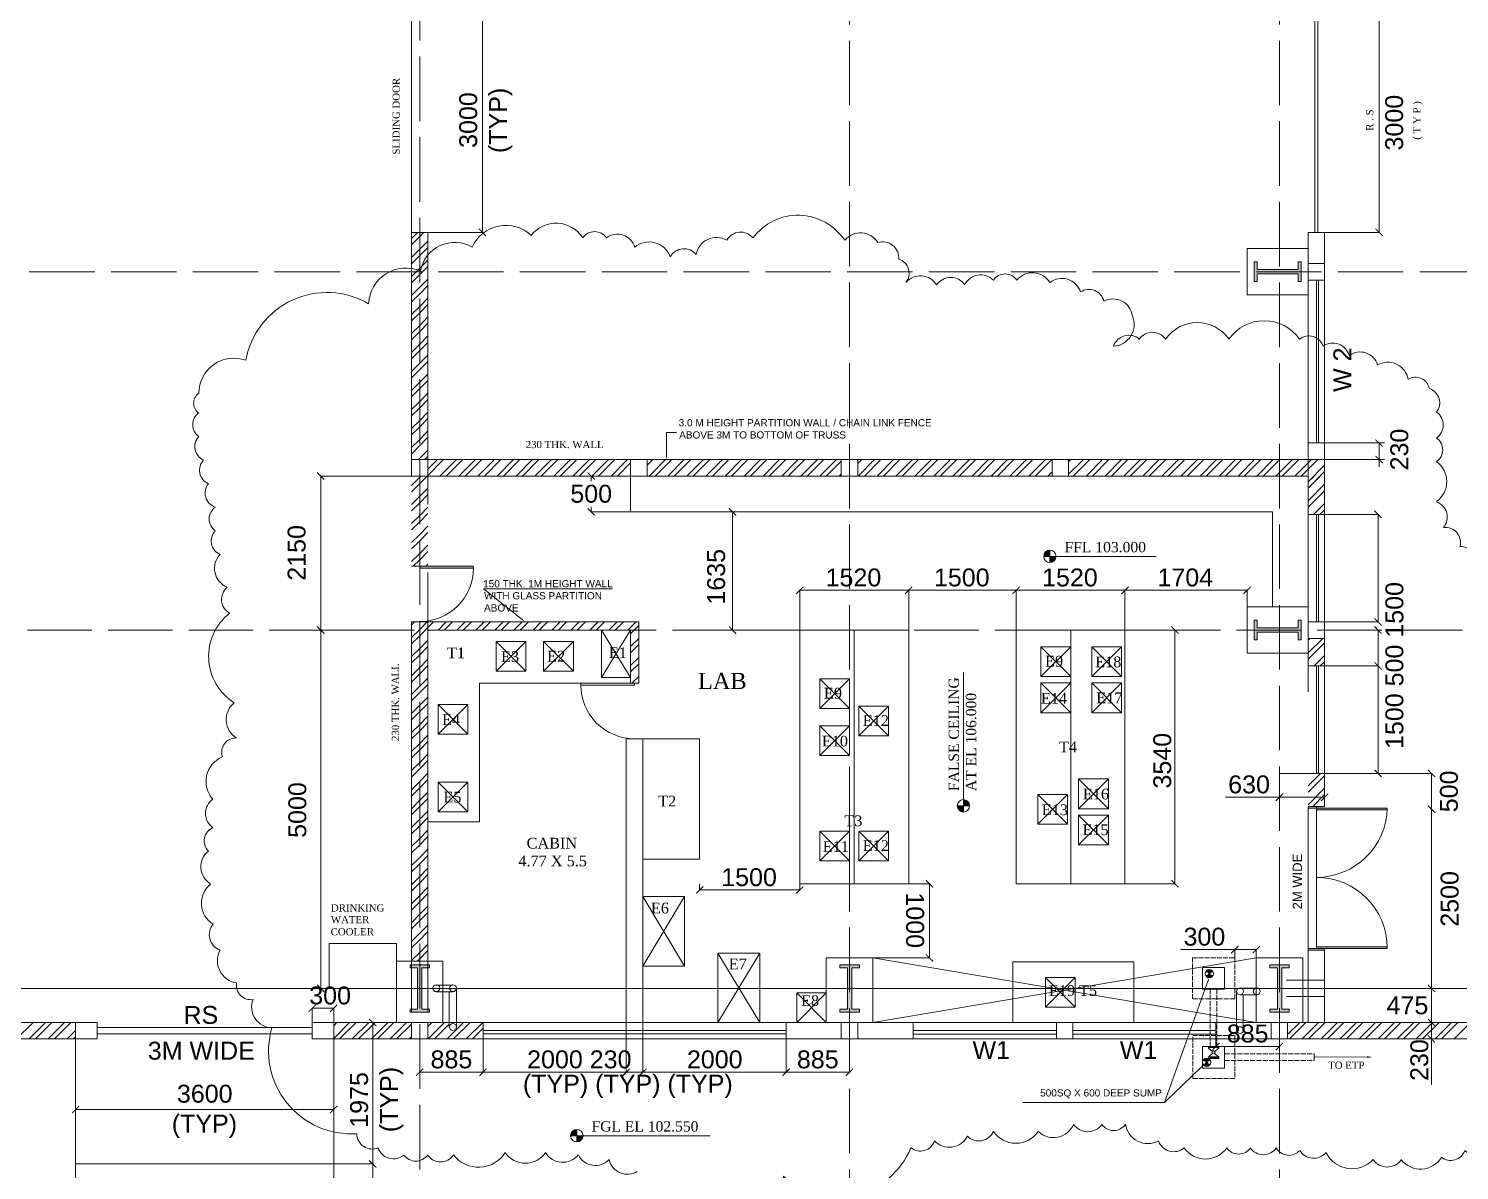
# Model space of a CAD drawing. Header units: inches. Extents: x 2602 to 127694, y 109 to 91908.
# Drawn here: x 73851 to 93819, y 24135 to 40067 of the extents above; entities that cross this region are included whole.
import ezdxf

# ---------------------------------------------------------------- set-up
doc = ezdxf.new("R2010")
doc.units = ezdxf.units.IN
doc.header["$MEASUREMENT"] = 0
doc.linetypes.add('PDF_IMPORT', pattern=[1, 0.8, -0.2])
doc.layers.add('PDF_Geometry', color=7, linetype='Continuous')
doc.layers.add('PDF_Solid Fills', color=7, linetype='Continuous', true_color=0x724639)
doc.layers.add('PDF_Text', color=230, linetype='Continuous', true_color=0xff007f)
doc.styles.add('PDF Arial', font='arial.ttf')
doc.styles.add('PDF Times New Roman', font='times.ttf')

msp = doc.modelspace()

# ---------------------------------------------------------------- hatches: boundary and pattern name
at = {"layer": 'PDF_Solid Fills', "true_color": 0x00b8b8, "transparency": 33554559}
for points in [[(80139, 37280), (80129, 37270), (80227, 37169), (80240, 37178)], [(92652, 37280), (92643, 37270), (92744, 37169), (92754, 37178)], [(92744, 34230), (92754, 34239), (92652, 34338), (92643, 34328)], [(92652, 34108), (92643, 34098), (92744, 34000), (92754, 34010)], [(77970, 33770), (77984, 33780), (77882, 33879), (77872, 33869)], [(81746, 33770), (81759, 33780), (81657, 33879), (81647, 33869)], [(81657, 33380), (81647, 33370), (81746, 33268), (81759, 33278)], [(83717, 33268), (83730, 33278), (83629, 33380), (83619, 33370)], [(84669, 32275), (84659, 32284), (84557, 32186), (84570, 32173)], [(86177, 32284), (86079, 32186), (86089, 32173), (86187, 32275)], [(87680, 32284), (87578, 32186), (87588, 32173), (87690, 32275)], [(89198, 32284), (89097, 32186), (89110, 32173), (89208, 32275)], [(90802, 32186), (90812, 32173), (90914, 32275), (90901, 32284)], [(77872, 31720), (77970, 31619), (77984, 31628), (77882, 31730)], [(83629, 31730), (83619, 31720), (83717, 31619), (83730, 31628)], [(89894, 31619), (89904, 31628), (89805, 31730), (89795, 31720)], [(86466, 28079), (86479, 28089), (86377, 28191), (86368, 28178)], [(89805, 28191), (89795, 28178), (89894, 28079), (89904, 28089)], [(83271, 28092), (83261, 28102), (83163, 28004), (83173, 27994)], [(84557, 28004), (84570, 27994), (84669, 28092), (84659, 28102)], [(90740, 27259), (90730, 27272), (90629, 27171), (90638, 27161)], [(90930, 27171), (90940, 27161), (91039, 27259), (91029, 27272)], [(86377, 27154), (86368, 27144), (86466, 27046), (86479, 27056)], [(77882, 26731), (77872, 26718), (77970, 26620), (77984, 26629)], [(77862, 26442), (77852, 26452), (77754, 26351), (77764, 26341)], [(78052, 26351), (78062, 26341), (78164, 26442), (78154, 26452)], [(78699, 26144), (78708, 26154), (78607, 26255), (78597, 26242)], [(90478, 25911), (90468, 25921), (90369, 25819), (90379, 25809)], [(91252, 25819), (91265, 25809), (91363, 25911), (91353, 25921)], [(79364, 25550), (79351, 25560), (79253, 25462), (79263, 25449)], [(80237, 25560), (80139, 25462), (80148, 25449), (80247, 25550)], [(82238, 25560), (82136, 25462), (82149, 25449), (82248, 25550)], [(82468, 25560), (82369, 25462), (82379, 25449), (82477, 25550)], [(84380, 25449), (84478, 25550), (84468, 25560), (84367, 25462)], [(85252, 25462), (85262, 25449), (85364, 25550), (85354, 25560)], [(74562, 25029), (74552, 25039), (74454, 24940), (74464, 24930)], [(78052, 24940), (78062, 24930), (78164, 25029), (78154, 25039)], [(78597, 24268), (78699, 24169), (78708, 24179), (78607, 24281)]]:
    msp.add_hatch(color=132, dxfattribs=at).paths.add_polyline_path(points)
at = {"layer": 'PDF_Solid Fills', "transparency": 33554559}
for points in [[(91613, 36811), (91570, 36811), (91570, 36706), (90996, 36706), (90996, 36811), (90953, 36811), (90953, 36539), (90996, 36539), (90996, 36647), (91570, 36647), (91570, 36539), (91613, 36539)], [(91613, 31812), (91570, 31812), (91570, 31704), (90996, 31704), (90996, 31812), (90953, 31812), (90953, 31540), (90996, 31540), (90996, 31645), (91570, 31645), (91570, 31540), (91613, 31540)], [(79446, 27003), (79174, 27003), (79174, 26961), (79279, 26961), (79279, 26387), (79174, 26387), (79174, 26344), (79446, 26344), (79446, 26387), (79338, 26387), (79338, 26961), (79446, 26961)], [(85446, 27003), (85174, 27003), (85174, 26961), (85279, 26961), (85279, 26387), (85174, 26387), (85174, 26344), (85446, 26344), (85446, 26387), (85341, 26387), (85341, 26961), (85446, 26961)], [(91445, 27003), (91173, 27003), (91173, 26961), (91281, 26961), (91281, 26387), (91173, 26387), (91173, 26344), (91445, 26344), (91445, 26387), (91340, 26387), (91340, 26961), (91445, 26961)]]:
    msp.add_hatch(color=256, dxfattribs=at).paths.add_polyline_path(points)
at = {"layer": 'PDF_Solid Fills', "true_color": 0xb85b00, "transparency": 33554559}
for points in [[(92738, 33245), (92639, 33344), (92629, 33334), (92728, 33232)], [(92639, 31845), (92629, 31835), (92728, 31733), (92738, 31743)], [(92728, 31619), (92738, 31628), (92639, 31730), (92629, 31720)], [(92738, 31130), (92639, 31228), (92629, 31218), (92728, 31120)], [(92639, 29729), (92629, 29719), (92728, 29618), (92738, 29631)], [(93476, 29618), (93486, 29631), (93384, 29729), (93374, 29719)], [(91363, 29388), (91353, 29398), (91252, 29296), (91265, 29286)], [(91882, 29296), (91895, 29286), (91993, 29388), (91983, 29398)], [(93486, 29129), (93384, 29231), (93374, 29217), (93476, 29119)], [(93486, 26629), (93384, 26731), (93374, 26718), (93476, 26620)], [(93374, 26242), (93476, 26144), (93486, 26154), (93384, 26255)], [(93384, 26026), (93374, 26013), (93476, 25914), (93486, 25924)]]:
    msp.add_hatch(color=32, dxfattribs=at).paths.add_polyline_path(points)
at = {"layer": 'PDF_Solid Fills', "true_color": 0x5bb8b8, "transparency": 33554559}
h = msp.add_hatch(color=123, dxfattribs=at)
h.paths.add_polyline_path([(88103, 32701), (88103, 32616), (88119, 32616), (88132, 32622), (88145, 32626), (88159, 32635), (88168, 32645), (88178, 32658), (88185, 32671), (88188, 32688), (88191, 32701)])
h.paths.add_polyline_path([(88103, 32786), (88086, 32786), (88070, 32780), (88057, 32773), (88044, 32763), (88034, 32750), (88024, 32734), (88018, 32701), (88103, 32701)])
at = {"layer": 'PDF_Solid Fills', "true_color": 0xdd0000, "transparency": 33554559}
for points in [[(80057, 32566), (79309, 32566), (79309, 32540), (80057, 32540)], [(91937, 29188), (91937, 29211), (91708, 29211), (91708, 29188), (91823, 29188), (91823, 29165), (92810, 29165), (92810, 29188)], [(91823, 27233), (91708, 27233), (91708, 27210), (91937, 27210), (91937, 27233), (92813, 27233), (92810, 27256), (91823, 27256)]]:
    msp.add_hatch(color=12, dxfattribs=at).paths.add_polyline_path(points)
at = {"layer": 'PDF_Solid Fills', "true_color": 0x5bb8b8, "transparency": 33554559}
h = msp.add_hatch(color=123, dxfattribs=at)
h.paths.add_polyline_path([(86896, 29221), (86810, 29221), (86810, 29204), (86824, 29172), (86833, 29158), (86847, 29149), (86879, 29135), (86896, 29135)])
h.paths.add_polyline_path([(86909, 29303), (86896, 29306), (86896, 29221), (86981, 29221), (86981, 29234), (86974, 29250), (86968, 29263), (86961, 29273), (86951, 29286), (86925, 29299)])
at = {"layer": 'PDF_Solid Fills', "true_color": 0x942500, "transparency": 33554559}
for points in [[(90333, 26938), (90323, 26938), (90310, 26934), (90301, 26931), (90291, 26925), (90284, 26918), (90327, 26879), (90373, 26918), (90363, 26925), (90356, 26931), (90343, 26934)], [(90373, 26843), (90327, 26879), (90284, 26843), (90291, 26836), (90310, 26823), (90343, 26823), (90356, 26829), (90363, 26836)], [(90461, 25865), (90317, 25865), (90317, 25842), (90461, 25842)], [(90337, 25603), (90291, 25642), (90248, 25603), (90255, 25596), (90264, 25590), (90274, 25586), (90287, 25583), (90297, 25583), (90307, 25586), (90320, 25590), (90330, 25596)]]:
    msp.add_hatch(color=24, dxfattribs=at).paths.add_polyline_path(points)
h = msp.add_hatch(color=24, dxfattribs=at)
h.paths.add_polyline_path([(90297, 25698), (90287, 25698), (90274, 25695), (90264, 25691), (90255, 25685), (90248, 25678), (90291, 25642), (90337, 25678), (90330, 25685), (90320, 25691), (90307, 25695)])
h.paths.add_polyline_path([(90317, 25718), (90317, 25695), (90461, 25695), (90461, 25718)])
at = {"layer": 'PDF_Solid Fills', "true_color": 0x5bb8b8, "transparency": 33554559}
h = msp.add_hatch(color=123, dxfattribs=at)
h.paths.add_polyline_path([(81500, 24619), (81500, 24533), (81516, 24533), (81529, 24537), (81543, 24543), (81556, 24553), (81565, 24563), (81575, 24576), (81582, 24589), (81585, 24602), (81585, 24619)])
h.paths.add_polyline_path([(81500, 24704), (81483, 24704), (81467, 24697), (81454, 24691), (81428, 24665), (81421, 24651), (81415, 24619), (81500, 24619)])

# ---------------------------------------------------------------- linework, layer by layer
at = {"layer": 'PDF_Geometry', "color": 30, "linetype": 'PDF_IMPORT', "lineweight": 0, "ltscale": 1125.093782, "true_color": 0xff7f00}
for points in [[(79309, 17399), (79309, 71673), (79309, 78521)], [(85308, 22122), (85308, 78521)], [(91308, 22122), (91308, 78521)], [(11954, 31674), (103310, 31674)], [(11954, 26675), (103310, 26675)]]:
    msp.add_lwpolyline(points, dxfattribs=at)
at = {"layer": 'PDF_Geometry', "color": 12, "linetype": 'PDF_IMPORT', "lineweight": 0, "ltscale": 11162.37359, "true_color": 0xdd0000}
msp.add_lwpolyline([(79194, 76386), (79194, 26344)], dxfattribs=at)
at = {"layer": 'PDF_Geometry', "color": 132, "lineweight": 0, "true_color": 0x00b8b8}
for points in [[(79424, 40222), (80185, 40222), (80185, 38546), (80185, 37224), (79424, 37224)], [(91937, 40222), (92698, 40222), (92698, 38546), (92698, 37224), (91937, 37224)], [(91937, 34285), (92774, 34285)], [(92698, 34285), (92698, 34056), (92698, 33954)], [(91937, 34056), (92774, 34056)], [(79194, 33823), (77928, 33823), (77928, 32573), (77928, 31674), (78784, 31674)], [(82251, 33823), (81703, 33823), (81703, 33751)], [(82251, 33823), (82251, 33823)], [(82251, 33324), (81703, 33324), (81703, 33396)], [(81703, 33324), (81703, 33324)], [(82251, 33324), (82251, 33324)], [(83990, 33324), (83675, 33324), (83675, 32678), (83675, 31674), (83990, 31674)], [(84613, 31674), (84613, 32229), (86135, 32229), (86135, 31674), (86135, 32229), (87634, 32229), (87634, 31674), (87634, 32229), (89152, 32229), (89152, 31674)], [(86135, 32229), (86135, 32229)], [(87634, 32229), (87634, 32229)], [(89152, 28135), (89848, 28135), (89848, 29726), (89848, 31674), (89152, 31674), (89152, 32229), (90858, 32229), (90858, 31674)], [(89152, 32229), (89152, 32229)], [(90858, 32229), (90858, 32229)], [(77928, 31674), (77928, 28998), (77928, 26675)], [(78338, 31674), (78338, 31674)], [(84613, 31674), (84613, 31674)], [(86135, 31674), (86135, 31674)], [(86135, 31674), (86135, 31674)], [(87634, 31674), (87634, 31674)], [(87634, 31674), (87634, 31674)], [(89152, 31674), (89152, 31674)], [(89152, 31674), (89152, 31674)], [(90858, 31674), (90858, 31674)], [(83215, 28135), (83215, 28046)], [(83215, 28135), (83215, 28135)], [(84613, 28050), (83215, 28050)], [(83215, 28050), (83215, 28050)], [(84613, 28135), (84613, 28046)], [(84613, 28135), (84613, 28135)], [(85308, 27102), (86423, 27102), (86423, 27440), (86423, 28135), (85308, 28135)], [(90684, 27217), (89933, 27217)], [(90983, 27102), (90983, 27217), (90684, 27217), (90684, 27102)], [(90684, 27217), (90684, 27217)], [(90684, 27102), (90684, 27102)], [(90983, 27102), (90983, 27102)], [(78338, 26675), (78338, 26675)], [(93430, 26675), (93430, 26675)], [(77810, 26200), (77810, 26397), (78108, 26397), (78108, 26200), (78653, 26200), (78653, 25035), (78653, 24225), (78108, 24225), (78653, 24225), (78653, 21798), (78653, 19725), (78108, 19725)], [(93659, 26200), (93659, 26200)], [(79309, 25970), (79309, 25504), (80194, 25504), (80194, 25970), (80194, 25504), (82192, 25504), (82192, 25970), (82192, 25504), (82422, 25504)], [(79309, 25970), (79309, 25970)], [(80194, 25970), (80194, 25970)], [(80194, 25970), (80194, 25970)], [(82192, 25970), (82192, 25970)], [(83179, 25504), (82422, 25504), (82422, 25970), (82422, 25504), (84422, 25504), (84422, 25970), (84422, 25504), (85308, 25504), (85308, 25970)], [(82422, 25970), (82422, 25970)], [(84422, 25970), (84422, 25970)], [(84422, 25970), (84422, 25970)], [(85308, 25970), (85308, 25970)], [(90422, 25970), (90422, 25865), (91308, 25865), (91308, 25970)], [(90422, 25970), (90422, 25970)], [(91308, 25970), (91308, 25970)], [(91308, 25865), (91308, 25865)], [(80194, 25504), (80194, 25504)], [(82192, 25504), (82192, 25504)], [(84422, 25504), (84422, 25504)], [(85308, 25504), (85308, 25504)], [(74507, 25212), (74507, 24986), (78108, 24986), (78108, 25212)]]:
    msp.add_lwpolyline(points, dxfattribs=at)
at = {"layer": 'PDF_Geometry', "color": 4, "lineweight": 0}
for points in [[(91800, 37224), (91800, 40222)], [(91845, 37224), (91845, 40222)]]:
    msp.add_lwpolyline(points, dxfattribs=at)
at = {"layer": 'PDF_Geometry', "lineweight": 0}
for points in [[(82313, 37016, 0.520583), (81916, 37148, 0.520519), (81585, 37147, 0.520566), (80863, 37180)], [(80866, 37180, 0.520568), (80042, 37016, 0.520567), (79320, 36688)], [(83594, 37113, 0.520569), (83166, 36916, 0.520563), (82806, 36884, 0.520572), (82310, 37016)], [(86093, 36523, 0.520574), (85997, 36851, 0.520565), (85701, 37081, 0.520545), (85243, 37114)], [(88992, 35634, 0.520566), (89254, 36062, 0.520572), (88858, 36262, 0.520568), (88532, 36392, 0.520564), (88102, 36524, 0.520545), (87643, 36558, 0.520519), (87315, 36557, 0.52059), (86918, 36492, 0.520554), (86523, 36492)], [(78594, 36228, 0.520569), (76883, 35439, 0.520575), (76225, 34979, 0.520608), (76226, 34702)], [(91917, 35635, 0.520576), (91589, 35734, 0.520533), (90603, 35734)], [(89716, 35736, 0.520537), (89352, 35735, 0.52058), (88992, 35637)], [(93501, 34023, 0.520549), (93499, 34355, 0.520544), (93500, 34716, 0.520574), (93400, 35043, 0.520575), (93104, 35174, 0.520569), (92678, 35373, 0.520583), (92283, 35505)], [(76226, 34705, 0.520549), (76226, 34376, 0.52057), (76292, 34048, 0.52057), (76359, 33717, 0.520574), (76456, 33389, 0.520549), (76456, 33061, 0.52057), (76522, 32731, 0.520567), (76622, 32271, 0.520552), (76656, 31909, 0.520537), (76721, 30660, 0.520535), (76752, 30169, 0.520529), (76555, 29905, 0.52053), (76423, 29315, 0.520546), (76423, 28918, 0.52057), (76359, 28590, 0.520583), (76391, 28132)], [(94027, 32578, 0.520529), (93830, 32842, 0.520552), (93598, 33106)], [(76391, 28130, 0.520561), (76426, 27571, 0.520567), (76522, 27210, 0.520565), (76753, 26751, 0.520578), (76983, 26520, 0.520558), (77246, 26126, 0.520569), (78430, 24647)], [(86953, 24611, 0.520575), (87316, 24677, 0.520545), (87942, 24677, 0.520572), (88435, 24777, 0.520545), (88828, 24777, 0.520536), (89159, 24778, 0.520569), (89619, 24547, 0.520571), (89979, 24448, 0.520535), (90573, 24449, 0.520536), (90904, 24449)], [(78430, 24645, 0.520569), (78728, 24448, 0.520571), (79089, 24350, 0.520536), (79420, 24350)], [(86165, 24450, 0.520576), (86493, 24548, 0.520572), (86954, 24613)], [(83927, 23758, 0.520583), (84386, 24054, 0.520572), (86162, 24448)], [(90901, 24447, 0.520531), (91264, 24449, 0.520575), (91593, 24415, 0.520566), (91954, 24382)], [(91957, 24384, 0.520571), (92614, 24285, 0.520545), (93009, 24285)], [(93568, 24319, 0.520576), (93895, 24415, 0.520572), (94388, 24513)], [(81524, 24349, 0.520569), (81952, 24286, 0.520562), (82346, 24121)]]:
    msp.add_lwpolyline(points, format="xyb", dxfattribs=at)
at = {"layer": 'PDF_Geometry', "color": 12, "lineweight": 0, "true_color": 0xdd0000}
for points in [[(79194, 37139), (79279, 37224)], [(79194, 37050), (79309, 37165), (79368, 37224)], [(79424, 37224), (79194, 37224)], [(91708, 37224), (91937, 37224), (91937, 29211), (91708, 29211), (91937, 29211)], [(79194, 36873), (79309, 36988), (79424, 37103)], [(79194, 36785), (79309, 36900), (79424, 37014)], [(79194, 36608), (79260, 36673), (79309, 36722), (79424, 36837)], [(79194, 36519), (79309, 36634), (79348, 36673), (79424, 36749)], [(91937, 36788), (91708, 36788)], [(79194, 36342), (79309, 36457), (79424, 36572)], [(91937, 36558), (91708, 36558)], [(91823, 34285), (91823, 36558)], [(91855, 34285), (91855, 36558)], [(79194, 36253), (79309, 36368), (79424, 36483)], [(79194, 36076), (79309, 36191), (79424, 36306)], [(79194, 35988), (79309, 36102), (79424, 36217)], [(79194, 35811), (79309, 35925), (79424, 36043)], [(79194, 35722), (79309, 35840), (79424, 35955)], [(79194, 35548), (79309, 35663), (79424, 35778)], [(79194, 35460), (79309, 35574), (79424, 35689)], [(79194, 35282), (79309, 35397), (79424, 35512)], [(79194, 35194), (79309, 35309), (79424, 35424)], [(79194, 35017), (79309, 35132), (79424, 35246)], [(79194, 34928), (79309, 35043), (79424, 35158)], [(79194, 34751), (79309, 34866), (79424, 34981)], [(79194, 34663), (79309, 34777), (79424, 34892)], [(79194, 34485), (79309, 34600), (79424, 34715)], [(79194, 34397), (79309, 34512), (79424, 34626)], [(79194, 34220), (79309, 34334), (79424, 34453)], [(79194, 34131), (79309, 34249), (79424, 34364)], [(79292, 34056), (79309, 34072), (79424, 34187)], [(91937, 34285), (91708, 34285)], [(91937, 34056), (91708, 34056), (79194, 34056), (79194, 33823), (91708, 33823)], [(79381, 34056), (79424, 34098)], [(79424, 33921), (79558, 34056)], [(79424, 33833), (79643, 34056)], [(79424, 34056), (79424, 33823)], [(79591, 33823), (79820, 34056)], [(79679, 33823), (79909, 34056)], [(79857, 33823), (80086, 34056)], [(79945, 33823), (80175, 34056)], [(80122, 33823), (80352, 34056)], [(80211, 33823), (80440, 34056)], [(80388, 33823), (80618, 34056)], [(80476, 33823), (80706, 34056)], [(80654, 33823), (80883, 34056)], [(80742, 33823), (80972, 34056)], [(80916, 33823), (81149, 34056)], [(81005, 33823), (81237, 34056)], [(81182, 33823), (81411, 34056)], [(81270, 33823), (81500, 34056)], [(81447, 33823), (81677, 34056)], [(81536, 33823), (81766, 34056)], [(81713, 33823), (81943, 34056)], [(81802, 33823), (82031, 34056)], [(81979, 33823), (82208, 34056)], [(82067, 33823), (82251, 34006)], [(82251, 34056), (82251, 33823)], [(82481, 33974), (82563, 34056)], [(82481, 34056), (82481, 33823)], [(82510, 33823), (82740, 34056)], [(82595, 33823), (82828, 34056)], [(82773, 33823), (83002, 34056)], [(82861, 33823), (83091, 34056)], [(83038, 33823), (83268, 34056)], [(83127, 33823), (83356, 34056)], [(83304, 33823), (83534, 34056)], [(83393, 33823), (83622, 34056)], [(83570, 33823), (83799, 34056)], [(83658, 33823), (83888, 34056)], [(83835, 33823), (84065, 34056)], [(83924, 33823), (84154, 34056)], [(84101, 33823), (84331, 34056)], [(84186, 33823), (84419, 34056)], [(84363, 33823), (84593, 34056)], [(84452, 33823), (84682, 34056)], [(84629, 33823), (84859, 34056)], [(84718, 33823), (84947, 34056)], [(84895, 33823), (85124, 34056)], [(84983, 33823), (85193, 34033)], [(85193, 34056), (85193, 33823)], [(85423, 34000), (85479, 34056)], [(85423, 34056), (85423, 33823)], [(85426, 33823), (85656, 34056)], [(85515, 33823), (85744, 34056)], [(85692, 33823), (85922, 34056)], [(85780, 33823), (86010, 34056)], [(85954, 33823), (86187, 34056)], [(86043, 33823), (86272, 34056)], [(86220, 33823), (86450, 34056)], [(86309, 33823), (86538, 34056)], [(86486, 33823), (86715, 34056)], [(86574, 33823), (86804, 34056)], [(86751, 33823), (86981, 34056)], [(86840, 33823), (87070, 34056)], [(87017, 33823), (87247, 34056)], [(87106, 33823), (87335, 34056)], [(87283, 33823), (87512, 34056)], [(87371, 33823), (87601, 34056)], [(87545, 33823), (87778, 34056)], [(87634, 33823), (87867, 34056)], [(87811, 33823), (88041, 34056)], [(87899, 33823), (88129, 34056)], [(88136, 34056), (88136, 33823)], [(88365, 33849), (88572, 34056)], [(88365, 34023), (88395, 34056)], [(88365, 34056), (88365, 33823)], [(88431, 33823), (88660, 34056)], [(88608, 33823), (88838, 34056)], [(88697, 33823), (88926, 34056)], [(88874, 33823), (89103, 34056)], [(88962, 33823), (89192, 34056)], [(89136, 33823), (89369, 34056)], [(89225, 33823), (89458, 34056)], [(89402, 33823), (89631, 34056)], [(89490, 33823), (89720, 34056)], [(89667, 33823), (89897, 34056)], [(89756, 33823), (89986, 34056)], [(89933, 33823), (90163, 34056)], [(90022, 33823), (90251, 34056)], [(90199, 33823), (90428, 34056)], [(90287, 33823), (90517, 34056)], [(90465, 33823), (90694, 34056)], [(90553, 33823), (90783, 34056)], [(90730, 33823), (90960, 34056)], [(90816, 33823), (91048, 34056)], [(90993, 33823), (91222, 34056)], [(91081, 33823), (91308, 34049), (91311, 34056)], [(91258, 33823), (91308, 33872), (91488, 34056)], [(91347, 33823), (91577, 34056)], [(91524, 33823), (91708, 34006), (91754, 34056)], [(91613, 33823), (91708, 33921), (91842, 34056)], [(91790, 33823), (91708, 33744), (91937, 33974)], [(79194, 33692), (79309, 33806), (79325, 33823)], [(79194, 33603), (79309, 33718), (79414, 33823)], [(82244, 33823), (82251, 33833)], [(85161, 33823), (85193, 33856)], [(88077, 33823), (88136, 33882)], [(91878, 33823), (91708, 33656), (91937, 33885)], [(79194, 33426), (79309, 33541), (79424, 33656)], [(79194, 33337), (79309, 33452), (79424, 33567)], [(79194, 33160), (79309, 33275), (79424, 33390)], [(79194, 33072), (79309, 33186), (79424, 33301)], [(91937, 33288), (91708, 33288)], [(91823, 31789), (91823, 33288)], [(91855, 31789), (91855, 33288)], [(79194, 32895), (79309, 33009), (79424, 33124)], [(79194, 32806), (79309, 32921), (79424, 33036)], [(79194, 32629), (79309, 32744), (79424, 32858)], [(79217, 32566), (79309, 32655), (79424, 32773)], [(79194, 32566), (79309, 32566), (80057, 32566), (80057, 32540), (79309, 32540), (79309, 32566)], [(79394, 32566), (79424, 32596)], [(79194, 31481), (79309, 31596), (79424, 31710), (79502, 31789)], [(79194, 31569), (79309, 31684), (79414, 31789)], [(79194, 31746), (79237, 31789)], [(79194, 31789), (82366, 31789), (82366, 30933), (82251, 30933), (82251, 31674), (79424, 31674)], [(79565, 31674), (79679, 31789)], [(79650, 31674), (79768, 31789)], [(79827, 31674), (79942, 31789)], [(79916, 31674), (80030, 31789)], [(80093, 31674), (80207, 31789)], [(80181, 31674), (80296, 31789)], [(80358, 31674), (80473, 31789)], [(80447, 31674), (80562, 31789)], [(80624, 31674), (80739, 31789)], [(80713, 31674), (80827, 31789)], [(80890, 31674), (81005, 31789)], [(80978, 31674), (81093, 31789)], [(81155, 31674), (81270, 31789)], [(81244, 31674), (81359, 31789)], [(81418, 31674), (81533, 31789)], [(81506, 31674), (81621, 31789)], [(81684, 31674), (81798, 31789)], [(81772, 31674), (81887, 31789)], [(81949, 31674), (82064, 31789)], [(82038, 31674), (82153, 31789)], [(82215, 31674), (82330, 31789)], [(91937, 31789), (91708, 31789)], [(82251, 31622), (82304, 31674), (82366, 31737)], [(82251, 31445), (82366, 31559)], [(91708, 31356), (91911, 31559)], [(91708, 31533), (91734, 31559)], [(91937, 31559), (91708, 31559)], [(79194, 31304), (79309, 31418), (79424, 31533)], [(79194, 31215), (79309, 31330), (79424, 31445)], [(82251, 31356), (82366, 31471)], [(91708, 31268), (91937, 31497)], [(79194, 31038), (79309, 31153), (79424, 31268)], [(79194, 30949), (79309, 31064), (79424, 31182)], [(82251, 31179), (82366, 31294)], [(82251, 31090), (82366, 31205)], [(91937, 31176), (91708, 31176)], [(91790, 31176), (91937, 31320)], [(91823, 31176), (91823, 29673)], [(91855, 31176), (91855, 29673)], [(91878, 31176), (91937, 31231)], [(79194, 30776), (79309, 30890), (79424, 31005)], [(82267, 30933), (82366, 31028)], [(79194, 30687), (79309, 30802), (79424, 30917)], [(82251, 30933), (80142, 30933), (80142, 28998), (79424, 28998)], [(81559, 30933), (81559, 30907), (82307, 30907), (82307, 30933)], [(82356, 30933), (82366, 30943)], [(79194, 30510), (79309, 30625), (79424, 30739)], [(79194, 30421), (79309, 30536), (79424, 30651)], [(79194, 30244), (79309, 30359), (79424, 30474)], [(79194, 30156), (79309, 30270), (79424, 30385)], [(79194, 29978), (79309, 30093), (79424, 30208)], [(82422, 25970), (82422, 26200), (82422, 30156), (82192, 30156), (82192, 26200), (82192, 25970)], [(79194, 29890), (79309, 30005), (79424, 30119)], [(79194, 29713), (79309, 29828), (79424, 29942)], [(79194, 29624), (79309, 29739), (79424, 29854)], [(79194, 29447), (79309, 29562), (79424, 29677)], [(79194, 29358), (79309, 29473), (79424, 29588)], [(91937, 29673), (91308, 29673)], [(91708, 29500), (91882, 29673)], [(91708, 29411), (91937, 29641)], [(79194, 29181), (79309, 29299), (79424, 29414)], [(91708, 29234), (91937, 29467)], [(91773, 29211), (91937, 29378)], [(79194, 29096), (79309, 29211), (79424, 29326)], [(91708, 29188), (91937, 29188)], [(91823, 29211), (91823, 27233), (92813, 27233), (91823, 27233)], [(92813, 29165), (91823, 29165)], [(79194, 28919), (79309, 29034), (79424, 29149)], [(79194, 28830), (79309, 28945), (79424, 29060)], [(79194, 28653), (79309, 28768), (79424, 28883)], [(79194, 28565), (79309, 28680), (79424, 28794)], [(79194, 28388), (79309, 28502), (79424, 28617)], [(79194, 28299), (79309, 28414), (79424, 28529)], [(79194, 28122), (79309, 28237), (79424, 28351)], [(79194, 28033), (79309, 28148), (79424, 28263)], [(79194, 27856), (79309, 27971), (79424, 28086)], [(79194, 27768), (79309, 27882), (79424, 27997)], [(79194, 27590), (79309, 27709), (79424, 27823)], [(79194, 27505), (79309, 27620), (79424, 27735)], [(79194, 27328), (79309, 27443), (79424, 27558)], [(79194, 27240), (79309, 27354), (79424, 27469)], [(79194, 27062), (79309, 27177), (79424, 27292)], [(79273, 27053), (79309, 27089), (79424, 27203)], [(91708, 27233), (91937, 27233), (91937, 26200)], [(91708, 27210), (91937, 27210), (91937, 27233)], [(92813, 27256), (91823, 27256)], [(91403, 26790), (91937, 26790)], [(91403, 26561), (91937, 26561)], [(73680, 25970), (73913, 26200)], [(73857, 25970), (74087, 26200)], [(73946, 25970), (74175, 26200)], [(74123, 25970), (74352, 26200)], [(74211, 25970), (74441, 26200)], [(97307, 26200), (91422, 26200), (91422, 25970), (79424, 25970), (77810, 25970), (77810, 26200), (79194, 26200), (79194, 25970)], [(78108, 25977), (78331, 26200)], [(78108, 26154), (78154, 26200)], [(78190, 25970), (78420, 26200)], [(78367, 25970), (78597, 26200)], [(78453, 25970), (78653, 26167), (78685, 26200)], [(78630, 25970), (78653, 25990), (78863, 26200)], [(78718, 25970), (78948, 26200)], [(78895, 25970), (79125, 26200)], [(78984, 25970), (79194, 26177)], [(79309, 26200), (85308, 26200)], [(79424, 26144), (79479, 26200)], [(79424, 25970), (79424, 26200), (91193, 26200), (91193, 25970)], [(79427, 25970), (79656, 26200)], [(79515, 25970), (79722, 26177)], [(79693, 25970), (79922, 26200)], [(79781, 25970), (80011, 26200)], [(79958, 25970), (80188, 26200)], [(80194, 25970), (80194, 26200)], [(84422, 25970), (84422, 26200)], [(85193, 26200), (85193, 25970)], [(85423, 26200), (85423, 25970)], [(86194, 25970), (86194, 26200)], [(88195, 26200), (88195, 25970)], [(88424, 26200), (88424, 25970)], [(90422, 25970), (90422, 26200)], [(91422, 26032), (91590, 26200)], [(91449, 25970), (91678, 26200)], [(91626, 25970), (91855, 26200)], [(91711, 25970), (91944, 26200)], [(91888, 25970), (92118, 26200)], [(91977, 25970), (92206, 26200)], [(92154, 25970), (92383, 26200)], [(92242, 25970), (92472, 26200)], [(92420, 25970), (92649, 26200)], [(92508, 25970), (92738, 26200)], [(92685, 25970), (92915, 26200)], [(92774, 25970), (93003, 26200)], [(92951, 25970), (93181, 26200)], [(93039, 25970), (93269, 26200)], [(93217, 25970), (93446, 26200)], [(93302, 25970), (93535, 26200)], [(93430, 26200), (93430, 25970)], [(93479, 25970), (93709, 26200)], [(93568, 25970), (93797, 26200)], [(93745, 25970), (93974, 26200)], [(74388, 25970), (74507, 26088)], [(74477, 25970), (74507, 26000)], [(79161, 25970), (79194, 26000)], [(80047, 25970), (80194, 26118)], [(84422, 26085), (80194, 26085)], [(84422, 26042), (80194, 26042)], [(88195, 26085), (86194, 26085)], [(88195, 26036), (86194, 26036)], [(90422, 26085), (88424, 26085)], [(90422, 26036), (88424, 26036)], [(91422, 25970), (97307, 25970)]]:
    msp.add_lwpolyline(points, dxfattribs=at)
at = {"layer": 'PDF_Geometry', "color": 12, "linetype": 'PDF_IMPORT', "lineweight": 0, "ltscale": 4746.38689, "true_color": 0xdd0000}
msp.add_lwpolyline([(79424, 37224), (79424, 26344)], dxfattribs=at)
at = {"layer": 'PDF_Geometry', "lineweight": 0}
for points in [[(80864, 37178), (80864, 37178)], [(81585, 37146), (81585, 37146)], [(81916, 37146), (81916, 37146)], [(83957, 37146), (83957, 37146)], [(80040, 37014), (80040, 37014)], [(82310, 37014), (82310, 37014)], [(83593, 37113), (83593, 37113)], [(85239, 37113), (85239, 37113)], [(85698, 37080), (85698, 37080)], [(82802, 36883), (82802, 36883)], [(83166, 36916), (83166, 36916)], [(85997, 36850), (85997, 36850)], [(79315, 36686), (79315, 36686)], [(87312, 36555), (87312, 36555)], [(87640, 36555), (87640, 36555)], [(86095, 36522), (86095, 36522)], [(86522, 36490), (86522, 36490)], [(86915, 36490), (86915, 36490)], [(88103, 36522), (88103, 36522)], [(88529, 36391), (88529, 36391)], [(78590, 36227), (78590, 36227)], [(88857, 36260), (88857, 36260)], [(89254, 36060), (89254, 36060)], [(88988, 35633), (88988, 35633)], [(89353, 35732), (89353, 35732)], [(89713, 35732), (89713, 35732)], [(90602, 35732), (90602, 35732)], [(91590, 35732), (91590, 35732)], [(91918, 35633), (91918, 35633)], [(76881, 35437), (76881, 35437)], [(92282, 35502), (92282, 35502)], [(92675, 35371), (92675, 35371)], [(93102, 35174), (93102, 35174)], [(93400, 35043), (93400, 35043)], [(76225, 34702), (76225, 34702)], [(93499, 34715), (93499, 34715)], [(76225, 34374), (76225, 34374)], [(93499, 34351), (93499, 34351)], [(76291, 34046), (76291, 34046)], [(93499, 34023), (93499, 34023)], [(76357, 33718), (76357, 33718)], [(76455, 33387), (76455, 33387)], [(93499, 33465), (93499, 33465)], [(76455, 33059), (76455, 33059)], [(93597, 33104), (93597, 33104)], [(76521, 32730), (76521, 32730)], [(76619, 32271), (76619, 32271)], [(76652, 31907), (76652, 31907)], [(76717, 30661), (76717, 30661)], [(76750, 30165), (76750, 30165)], [(76553, 29903), (76553, 29903)], [(76422, 29313), (76422, 29313)], [(76422, 28916), (76422, 28916)], [(76357, 28588), (76357, 28588)], [(76389, 28128), (76389, 28128)], [(76422, 27571), (76422, 27571)], [(76521, 27207), (76521, 27207)], [(76750, 26747), (76750, 26747)], [(76983, 26518), (76983, 26518)], [(77810, 26131), (74808, 26131)], [(77810, 26039), (74808, 26039)], [(77246, 26124), (77246, 26124)], [(88434, 24776), (88434, 24776)], [(88828, 24776), (88828, 24776)], [(89156, 24776), (89156, 24776)], [(78430, 24645), (78430, 24645)], [(86951, 24612), (86951, 24612)], [(87312, 24678), (87312, 24678)], [(87939, 24678), (87939, 24678)], [(78725, 24448), (78725, 24448)], [(80503, 24382), (80503, 24382)], [(81064, 24382), (81064, 24382)], [(86161, 24448), (86161, 24448)], [(86492, 24547), (86492, 24547)], [(89618, 24547), (89618, 24547)], [(89979, 24448), (89979, 24448)], [(90573, 24448), (90573, 24448)], [(90901, 24448), (90901, 24448)], [(91262, 24448), (91262, 24448)], [(91593, 24415), (91593, 24415)], [(91954, 24382), (91954, 24382)], [(79089, 24350), (79089, 24350)], [(79417, 24350), (79417, 24350)], [(79778, 24350), (79778, 24350)], [(81523, 24350), (81523, 24350)], [(81949, 24281), (81949, 24281)], [(92613, 24281), (92613, 24281)], [(93007, 24281), (93007, 24281)], [(93564, 24317), (93564, 24317)]]:
    msp.add_lwpolyline(points, dxfattribs=at)
at = {"layer": 'PDF_Geometry', "color": 12, "linetype": 'PDF_IMPORT', "lineweight": 0, "ltscale": 8013.423062, "true_color": 0xdd0000}
msp.add_lwpolyline([(91708, 37224), (91708, 26200)], dxfattribs=at)
at = {"layer": 'PDF_Geometry', "color": 17, "lineweight": 0, "true_color": 0x724639}
for points in [[(90858, 36998), (91708, 36998), (91708, 36352), (90858, 36352)], [(91285, 36706), (91570, 36706), (91570, 36811), (91613, 36811), (91613, 36677), (91613, 36811), (91570, 36811), (91570, 36706), (91285, 36706), (90996, 36706), (90996, 36811), (90953, 36811), (90953, 36677), (90953, 36811), (90996, 36811), (90996, 36706)], [(91285, 36647), (91570, 36647), (91570, 36539), (91613, 36539), (91613, 36677), (91613, 36539), (91570, 36539), (91570, 36647), (91285, 36647), (90996, 36647), (90996, 36539), (90953, 36539), (90953, 36677), (90953, 36539), (90996, 36539), (90996, 36647)], [(90858, 31999), (91708, 31999), (91708, 31350), (90858, 31350)], [(91285, 31704), (91570, 31704), (91570, 31812), (91613, 31812), (91613, 31674), (91613, 31812), (91570, 31812), (91570, 31704), (91285, 31704), (90996, 31704), (90996, 31812), (90953, 31812), (90953, 31674), (90953, 31812), (90996, 31812), (90996, 31704)], [(91285, 31645), (91570, 31645), (91570, 31540), (91613, 31540), (91613, 31674), (91613, 31540), (91570, 31540), (91570, 31645), (91285, 31645), (90996, 31645), (90996, 31540), (90953, 31540), (90953, 31674), (90953, 31540), (90996, 31540), (90996, 31645)], [(79633, 27053), (79633, 26200), (78984, 26200), (78984, 27053)], [(79279, 26675), (79279, 26387), (79174, 26387), (79174, 26344), (79309, 26344), (79174, 26344), (79174, 26387), (79279, 26387), (79279, 26675), (79279, 26961), (79174, 26961), (79174, 27003), (79309, 27003), (79174, 27003), (79174, 26961), (79279, 26961)], [(79338, 26675), (79338, 26387), (79446, 26387), (79446, 26344), (79309, 26344), (79446, 26344), (79446, 26387), (79338, 26387), (79338, 26675), (79338, 26961), (79446, 26961), (79446, 27003), (79309, 27003), (79446, 27003), (79446, 26961), (79338, 26961)], [(85633, 27102), (85633, 26200), (84983, 26200), (84983, 27102)], [(85279, 26675), (85279, 26387), (85174, 26387), (85174, 26344), (85308, 26344), (85174, 26344), (85174, 26387), (85279, 26387), (85279, 26675), (85279, 26961), (85174, 26961), (85174, 27003), (85308, 27003), (85174, 27003), (85174, 26961), (85279, 26961)], [(85341, 26675), (85341, 26387), (85446, 26387), (85446, 26344), (85308, 26344), (85446, 26344), (85446, 26387), (85341, 26387), (85341, 26675), (85341, 26961), (85446, 26961), (85446, 27003), (85308, 27003), (85446, 27003), (85446, 26961), (85341, 26961)], [(91632, 27102), (91632, 26200), (90983, 26200), (90983, 27102)], [(91281, 26675), (91281, 26387), (91173, 26387), (91173, 26344), (91311, 26344), (91173, 26344), (91173, 26387), (91281, 26387), (91281, 26675), (91281, 26961), (91173, 26961), (91173, 27003), (91311, 27003), (91173, 27003), (91173, 26961), (91281, 26961)], [(91340, 26675), (91340, 26387), (91445, 26387), (91445, 26344), (91311, 26344), (91445, 26344), (91445, 26387), (91340, 26387), (91340, 26675), (91340, 26961), (91445, 26961), (91445, 27003), (91311, 27003), (91445, 27003), (91445, 26961), (91340, 26961)]]:
    msp.add_lwpolyline(points, close=True, dxfattribs=at)
at = {"layer": 'PDF_Geometry', "color": 30, "linetype": 'PDF_IMPORT', "lineweight": 0, "ltscale": 1141.494566, "true_color": 0xff7f00}
msp.add_lwpolyline([(103310, 36673), (11954, 36673), (5732, 36673)], dxfattribs=at)
at = {"layer": 'PDF_Geometry', "color": 230, "lineweight": 0, "true_color": 0xff007f}
for points in [[(82753, 34433), (82753, 34433)], [(82753, 34105), (82753, 34433), (82894, 34433)], [(82753, 34433), (82753, 34433)], [(80739, 31822), (80198, 32252), (81998, 32252)], [(90310, 26774), (89704, 25084), (89700, 25084)], [(90212, 25570), (89704, 25084), (87722, 25084)]]:
    msp.add_lwpolyline(points, dxfattribs=at)
at = {"layer": 'PDF_Geometry', "color": 224, "lineweight": 0, "true_color": 0x940070}
msp.add_lwpolyline([(91209, 31999), (91209, 33324), (82251, 33324), (82251, 33823)], dxfattribs=at)
at = {"layer": 'PDF_Geometry', "color": 12, "lineweight": 0, "true_color": 0xdd0000}
for points in [[(91937, 33708), (91708, 33478)], [(91937, 33619), (91708, 33390)], [(91937, 33442), (91783, 33288)], [(91937, 33354), (91872, 33288)], [(79194, 31789), (79424, 31789), (79424, 27053), (79194, 27053)], [(91823, 27256), (92813, 27256), (92813, 27233), (91823, 27233)], [(35515, 25970), (35515, 26200), (74808, 26200), (74808, 25970)]]:
    msp.add_lwpolyline(points, close=True, dxfattribs=at)
at = {"layer": 'PDF_Geometry', "color": 32, "lineweight": 0, "true_color": 0xb85b00}
for points in [[(91937, 33288), (92685, 33288), (92685, 32363), (92685, 31789), (91937, 31789)], [(92685, 31674), (92685, 31674)], [(92685, 31176), (92685, 31248), (92685, 31674)], [(91937, 31176), (92685, 31176), (92685, 30247), (92685, 29673), (91937, 29673), (93430, 29673), (93430, 29601), (93430, 29175), (93430, 27748), (93430, 26675), (93430, 26259), (93430, 26200), (93430, 25970), (93430, 25327)], [(92685, 31176), (92685, 31176)], [(93430, 29673), (93430, 29673)], [(91937, 29368), (91937, 29342), (91308, 29342), (91308, 29368)], [(91308, 29368), (91308, 29368)], [(91937, 29368), (91937, 29368)], [(91308, 29342), (90556, 29342)], [(91308, 29342), (91308, 29342)], [(93430, 29175), (93430, 29175)], [(93430, 29175), (93430, 29175)], [(22421, 26675), (99436, 26675), (99436, 26872)], [(93430, 26675), (93430, 26675)], [(93430, 26200), (93430, 26200)], [(93430, 25970), (93430, 25970)]]:
    msp.add_lwpolyline(points, dxfattribs=at)
at = {"layer": 'PDF_Geometry', "color": 123, "lineweight": 0, "true_color": 0x5bb8b8}
for points in [[(88103, 32786), (88103, 32616)], [(89585, 32701), (88191, 32701), (88018, 32701)], [(86896, 31081), (86896, 29306), (86896, 29135)], [(86810, 29221), (86981, 29221)], [(84055, 27167), (83471, 26200)], [(83471, 27167), (84055, 26200)], [(83363, 24619), (81585, 24619), (81415, 24619)], [(81500, 24704), (81500, 24533)]]:
    msp.add_lwpolyline(points, dxfattribs=at)
at = {"layer": 'PDF_Geometry', "color": 2, "lineweight": 0}
for points in [[(81848, 31674), (82251, 31674), (82251, 31012), (81848, 31012)], [(86135, 31674), (86135, 28135), (84613, 28135), (84613, 31674)], [(89152, 31674), (89152, 28135), (87634, 28135), (87634, 31674)], [(80378, 31517), (80791, 31517), (80791, 31100), (80378, 31100)], [(80791, 31100), (80378, 31517)], [(80378, 31100), (80791, 31517)], [(80378, 31517), (80791, 31517), (80791, 31100), (80378, 31100)], [(81037, 31517), (81454, 31517), (81454, 31100), (81037, 31100)], [(81454, 31100), (81037, 31517)], [(81037, 31100), (81454, 31517)], [(81037, 31517), (81454, 31517), (81454, 31100), (81037, 31100)], [(87978, 31441), (88395, 31441), (88395, 31028), (87978, 31028)], [(88690, 31441), (89103, 31441), (89103, 31028), (88690, 31028)], [(84892, 30995), (85308, 30995), (85308, 30582), (84892, 30582)], [(85308, 30582), (84892, 30995)], [(84892, 30582), (85308, 30995)], [(84892, 30995), (85308, 30995), (85308, 30582), (84892, 30582)], [(87978, 30936), (88395, 30936), (88395, 30520), (87978, 30520)], [(88690, 30936), (89103, 30936), (89103, 30520), (88690, 30520)], [(79565, 30634), (79981, 30634), (79981, 30221), (79565, 30221)], [(79981, 30221), (79565, 30634)], [(79565, 30221), (79981, 30634)], [(79565, 30634), (79981, 30634), (79981, 30221), (79565, 30221)], [(85853, 30612), (85439, 30612), (85439, 30198), (85853, 30198)], [(85439, 30198), (85853, 30612)], [(85853, 30198), (85439, 30612)], [(85853, 30612), (85439, 30612), (85439, 30198), (85853, 30198)], [(82422, 30156), (83215, 30156), (83215, 28479), (82422, 28479)], [(84892, 30336), (85308, 30336), (85308, 29923), (84892, 29923)], [(85308, 29923), (84892, 30336)], [(84892, 29923), (85308, 30336)], [(84892, 30336), (85308, 30336), (85308, 29923), (84892, 29923)], [(88503, 29598), (88920, 29598), (88920, 29181), (88503, 29181)], [(79565, 29552), (79981, 29552), (79981, 29139), (79565, 29139)], [(79981, 29139), (79565, 29552)], [(79565, 29139), (79981, 29552)], [(79565, 29552), (79981, 29552), (79981, 29139), (79565, 29139)], [(87936, 29381), (88349, 29381), (88349, 28968), (87936, 28968)], [(88503, 29090), (88920, 29090), (88920, 28676), (88503, 28676)], [(84892, 28870), (85308, 28870), (85308, 28453), (84892, 28453)], [(85308, 28453), (84892, 28870)], [(84892, 28453), (85308, 28870)], [(84892, 28870), (85308, 28870), (85308, 28453), (84892, 28453)], [(85853, 28870), (85439, 28870), (85439, 28453), (85853, 28453)], [(85439, 28453), (85853, 28870)], [(85853, 28453), (85439, 28870)], [(85853, 28870), (85439, 28870), (85439, 28453), (85853, 28453)], [(82422, 27955), (83005, 27955), (83005, 26987), (82422, 26987)], [(78043, 26675), (78984, 26675), (78984, 27299), (78043, 27299)], [(83471, 27167), (84055, 27167), (84055, 26200), (83471, 26200)], [(87588, 27043), (89274, 27043), (89274, 26200), (87588, 26200)], [(88044, 26826), (88457, 26826), (88457, 26413), (88044, 26413)], [(84570, 26613), (84983, 26613), (84983, 26200), (84570, 26200)], [(84983, 26200), (84570, 26613)], [(84570, 26200), (84983, 26613)], [(84570, 26613), (84983, 26613), (84983, 26200), (84570, 26200)]]:
    msp.add_lwpolyline(points, close=True, dxfattribs=at)
for points in [[(82251, 31674), (81848, 31012)], [(81848, 31674), (82251, 31012)], [(85374, 31674), (85374, 28135)], [(88395, 31674), (88395, 28135)], [(87978, 31441), (88395, 31028)], [(88395, 31441), (87978, 31028)], [(88690, 31441), (89103, 31028)], [(89103, 31441), (88690, 31028)], [(87978, 30936), (88395, 30520)], [(88395, 30936), (87978, 30520)], [(88690, 30936), (89103, 30520)], [(89103, 30936), (88690, 30520)], [(83114, 30156), (82422, 30156)], [(88503, 29598), (88920, 29181)], [(88920, 29598), (88503, 29181)], [(87936, 29381), (88349, 28968)], [(88349, 29381), (87936, 28968)], [(88503, 29090), (88920, 28676)], [(88920, 29090), (88503, 28676)], [(82422, 27955), (83005, 26987)], [(83005, 27955), (82422, 26987)], [(88044, 26826), (88457, 26413)], [(88457, 26826), (88044, 26413)]]:
    msp.add_lwpolyline(points, dxfattribs=at)
at = {"layer": 'PDF_Geometry', "color": 12, "lineweight": 0, "true_color": 0xdd0000}
msp.add_lwpolyline([(92813, 27235, 0.414213), (91824, 28224, 0.407408), (92813, 29188), (91823, 29188)], format="xyb", dxfattribs=at)
at = {"layer": 'PDF_Geometry', "color": 17, "lineweight": 0, "true_color": 0x724639}
for points in [[(85633, 27102), (90983, 26200)], [(85633, 26200), (90983, 27102)]]:
    msp.add_lwpolyline(points, dxfattribs=at)
at = {"layer": 'PDF_Geometry', "color": 24, "linetype": 'PDF_IMPORT', "lineweight": 0, "ltscale": 85.284077, "true_color": 0x942500}
for points in [[(90684, 27102), (90684, 26528), (90094, 26528), (90094, 27102), (90684, 27102)], [(90684, 26016), (90684, 25419), (90097, 25419), (90097, 26016), (90684, 26016)]]:
    msp.add_lwpolyline(points, dxfattribs=at)
at = {"layer": 'PDF_Geometry', "color": 24, "lineweight": 0, "true_color": 0x942500}
for points in [[(90235, 26964), (90543, 26964), (90543, 26662), (90235, 26662)], [(90235, 25865), (90543, 25865), (90543, 25563), (90235, 25563)]]:
    msp.add_lwpolyline(points, close=True, dxfattribs=at)
for points in [[(90284, 26843), (90373, 26918)], [(90373, 26843), (90284, 26918)], [(79771, 26721), (79538, 26721)], [(79771, 26626), (79538, 26626)], [(79722, 26626), (79722, 26134)], [(79820, 26675), (79820, 26134)], [(90707, 26633), (90707, 26091)], [(90756, 26679), (90989, 26679)], [(90756, 26583), (90989, 26583)], [(90802, 26583), (90802, 26091)], [(90373, 25793), (90317, 25842), (90317, 25865), (90389, 25865), (90461, 25865), (90461, 25842), (90402, 25793)], [(90317, 25862), (90389, 25862), (90461, 25862)], [(90317, 25695), (90389, 25695), (90461, 25695), (90461, 25718), (90402, 25767)], [(90373, 25767), (90317, 25718), (90389, 25718), (90461, 25718)], [(91790, 25760), (91790, 25668)], [(90248, 25603), (90337, 25678)], [(90337, 25603), (90248, 25678)], [(91350, 25714), (91350, 25714)], [(92534, 25718), (91790, 25714)]]:
    msp.add_lwpolyline(points, dxfattribs=at)
at = {"layer": 'PDF_Geometry', "color": 24, "linetype": 'PDF_IMPORT', "lineweight": 0, "ltscale": 82.00392, "true_color": 0x942500}
for points in [[(90340, 26662), (90340, 25865)], [(90435, 26662), (90435, 25865)]]:
    msp.add_lwpolyline(points, dxfattribs=at)
at = {"layer": 'PDF_Geometry', "color": 15, "lineweight": 0, "true_color": 0x944a4a}
for points in [[(74507, 26200), (74507, 24225), (78108, 24225), (78108, 26200)], [(78108, 24225), (78108, 19725), (74507, 19725), (74507, 24225)]]:
    msp.add_lwpolyline(points, dxfattribs=at)
at = {"layer": 'PDF_Geometry', "color": 24, "linetype": 'PDF_IMPORT', "lineweight": 0, "ltscale": 88.564234, "true_color": 0x942500}
for points in [[(90543, 25760), (91790, 25760)], [(90543, 25668), (91790, 25668)]]:
    msp.add_lwpolyline(points, dxfattribs=at)
at = {"layer": 'PDF_Geometry', "color": 123, "lineweight": 0, "true_color": 0x5bb8b8}
for centre in [(88104, 32703), (86897, 29222), (81502, 24620)]:
    msp.add_circle(centre, 86.9, dxfattribs=at)
at = {"layer": 'PDF_Geometry', "color": 24, "lineweight": 0, "true_color": 0x942500}
for centre, radius in [((90328, 26880), 57.4), ((79540, 26677), 47.6), ((79773, 26677), 47.6), ((90758, 26634), 47.6), ((90991, 26634), 47.6), ((79773, 26136), 47.6), ((90758, 26093), 47.6), ((90387, 25781), 21.3), ((90292, 25644), 57.4)]:
    msp.add_circle(centre, radius, dxfattribs=at)
at = {"layer": 'PDF_Geometry', "lineweight": 0}
for centre, radius, start, end in [((84588, 36681), 782, 33.5307, 143.5311), ((83788, 37006), 221, 40.1874, 150.1867), ((79117, 36203), 523, 67.4448, 177.4445), ((86297, 36357), 261, 30.608, 140.6022), ((90161, 35422), 543, 35.0028, 144.9972), ((92054, 35445), 235, 15.0347, 125.0353), ((93304, 33746), 339, 305.003, 54.997), ((93422, 33250), 228, 320.2688, 70.2687), ((80130, 24620), 441, 217.6007, 327.601), ((80783, 24578), 343, 215.0026, 324.9974), ((81305, 24528), 280, 210.9196, 320.9157), ((79599, 24476), 221, 215.0032, 324.9968), ((93277, 24496), 343, 218.3639, 328.3642)]:
    msp.add_arc(centre, radius, start, end, dxfattribs=at)
at = {"layer": 'PDF_Geometry', "color": 12, "lineweight": 0, "true_color": 0xdd0000}
for centre, start, end in [((79310, 32542), 269.9999, 0.0001), ((82308, 30908), 179.9999, 270.0001)]:
    msp.add_arc(centre, 750, start, end, dxfattribs=at)
at = {"layer": 'PDF_Solid Fills', "color": 230, "true_color": 0xff007f, "transparency": 33554559}
for points in [[(82763, 34105), (82753, 34056), (82746, 34105)], [(80745, 31828), (80778, 31789), (80736, 31815)], [(90304, 26777), (90327, 26823), (90320, 26770)], [(90205, 25576), (90248, 25603), (90215, 25563)]]:
    msp.add_solid(points, dxfattribs=at)
at = {"layer": 'PDF_Solid Fills', "color": 24, "true_color": 0x942500, "transparency": 33554559}
msp.add_solid([(92534, 25727), (92606, 25718), (92534, 25704)], dxfattribs=at)

# ---------------------------------------------------------------- texts
at = {"layer": 'PDF_Text', "attachment_point": 7, "rotation": 90}
for s, insert, char_height, style in [('SLIDING DOOR', (79032, 38310), 100, 'PDF Times New Roman'), ('230 THK. WALL', (79022, 30126), 100, 'PDF Times New Roman'), ('2M WIDE', (91622, 27777), 130, 'PDF Arial')]:
    msp.add_mtext(s, dxfattribs=dict(at, insert=insert, char_height=char_height, style=style))
at = {"layer": 'PDF_Text', "color": 132, "true_color": 0x00b8b8, "char_height": 250, "attachment_point": 7, "style": 'PDF Arial'}
for s, insert, rotation in [('3000', (80114, 38402), 90), ('(TYP)', (80602, 38330), 90), ('3000', (93037, 38366), 90), ('230', (93109, 33902), 90), ('2150', (77719, 32363), 90), ('1635', (83574, 32029), 90), ('3540', (89800, 29463), 90), ('5000', (77729, 28775), 90), ('1000', (86094, 28014), 270), ('1975', (78591, 24730), 90), ('(TYP)', (79080, 24668), 90)]:
    msp.add_mtext(s, dxfattribs=dict(at, insert=insert, rotation=rotation))
at = {"layer": 'PDF_Text', "color": 32, "true_color": 0xdd6d00, "attachment_point": 7, "rotation": 90, "style": 'PDF Times New Roman'}
for s, insert, char_height in [('( T Y P )', (93307, 38517), 100), ('R . S', (92619, 38641), 100), ('FALSE CEILING', (86837, 29427), 144), ('AT EL 106.000', (87079, 29427), 144)]:
    msp.add_mtext(s, dxfattribs=dict(at, insert=insert, char_height=char_height))
at = {"layer": 'PDF_Text', "color": 32, "true_color": 0xb85b00, "attachment_point": 7, "rotation": 90, "style": 'PDF Arial'}
for s, insert, char_height in [('W 2', (92311, 34997), 250), ('1500 500 1500', (93040, 30015), 249.99), ('500', (93801, 29132), 250), ('2500', (93811, 27535), 250), ('230', (93388, 25383), 250)]:
    msp.add_mtext(s, dxfattribs=dict(at, insert=insert, char_height=char_height))
at = {"layer": 'PDF_Text', "attachment_point": 7}
for s, insert, char_height, style in [('3.0 M HEIGHT PARTITION WALL / CHAIN LINK FENCE', (82923, 34516), 100, 'PDF Arial'), ('ABOVE 3M TO BOTTOM OF TRUSS', (82930, 34346), 100, 'PDF Arial'), ('230 THK. WALL', (80788, 34211), 100, 'PDF Times New Roman'), ('150 THK. 1M HEIGHT WALL', (80194, 32270), 100, 'PDF Arial'), ('WITH GLASS PARTITION', (80207, 32102), 100, 'PDF Arial'), ('ABOVE', (80207, 31932), 100, 'PDF Arial'), ('LAB', (83192, 30851), 225, 'PDF Times New Roman'), ('CABIN', (80801, 28624), 150, 'PDF Times New Roman'), ('4.77 X 5.5', (80686, 28375), 150, 'PDF Times New Roman'), ('DRINKING', (78069, 27746), 100, 'PDF Times New Roman'), ('WATER', (78069, 27582), 100, 'PDF Times New Roman'), ('COOLER', (78066, 27414), 100, 'PDF Times New Roman'), ('TO ETP', (91987, 25551), 100, 'PDF Times New Roman'), ('500SQ X 600 DEEP SUMP', (87968, 25139), 100, 'PDF Arial')]:
    msp.add_mtext(s, dxfattribs=dict(at, insert=insert, char_height=char_height, style=style))
at = {"layer": 'PDF_Text', "color": 132, "true_color": 0x00b8b8, "char_height": 250, "attachment_point": 7, "style": 'PDF Arial'}
for s, insert in [('500', (81411, 33448)), ('1520', (84974, 32280)), ('1500', (86486, 32280)), ('1520', (87995, 32280)), ('1704', (89605, 32280)), ('1500', (83517, 28098)), ('300', (89969, 27268)), ('300', (77767, 26448)), ('885', (90573, 25917)), ('885', (79460, 25556)), ('2000 230', (80808, 25556)), ('2000', (83038, 25556)), ('885', (84573, 25556)), ('3600', (75920, 25077)), ('(TYP)', (75848, 24588))]:
    msp.add_mtext(s, dxfattribs=dict(at, insert=insert))
at = {"layer": 'PDF_Text', "color": 32, "true_color": 0xdd6d00, "char_height": 144, "attachment_point": 7, "style": 'PDF Times New Roman'}
for s, insert in [('FFL 103.000', (88309, 32757)), ('FGL EL 102.550', (81707, 24674))]:
    msp.add_mtext(s, dxfattribs=dict(at, insert=insert))
at = {"layer": 'PDF_Text', "color": 224, "true_color": 0x940070, "char_height": 150, "attachment_point": 7, "style": 'PDF Times New Roman'}
for s, insert in [('T1', (79689, 31281)), ('T4', (88231, 29969)), ('T2', (82638, 29214)), ('T3', (85236, 28936)), ('E19 T5', (88090, 26567))]:
    msp.add_mtext(s, dxfattribs=dict(at, insert=insert))
at = {"layer": 'PDF_Text', "color": 123, "true_color": 0x5bb8b8, "char_height": 150, "attachment_point": 7, "style": 'PDF Times New Roman'}
for s, insert in [('E3', (80444, 31226)), ('E2', (81087, 31235)), ('E1', (81949, 31284)), ('E9', (88037, 31163)), ('E18', (88736, 31153)), ('E9', (84951, 30717)), ('E14', (87978, 30648)), ('E17', (88752, 30654)), ('E4', (79620, 30349)), ('E12', (85492, 30336)), ('E10', (84921, 30048)), ('E5', (79640, 29267)), ('E16', (88565, 29310)), ('E13', (87991, 29090)), ('E15', (88559, 28811)), ('E11', (84934, 28578)), ('E12', (85492, 28591)), ('E6', (82536, 27719)), ('E7', (83622, 26941)), ('E8', (84632, 26427))]:
    msp.add_mtext(s, dxfattribs=dict(at, insert=insert))
at = {"layer": 'PDF_Text', "color": 32, "true_color": 0xb85b00, "attachment_point": 7, "style": 'PDF Arial'}
for s, insert, char_height in [('630', (90592, 29393), 250), ('475', (92803, 26310), 250), ('RS', (76012, 26176), 250), ('3M WIDE', (75514, 25677), 250), ('W1', (87024, 25688), 250), ('W1', (89080, 25688), 250), ('(TYP) (TYP) (TYP)', (80749, 25145), 249.99)]:
    msp.add_mtext(s, dxfattribs=dict(at, insert=insert, char_height=char_height))

doc.saveas('drawing.dxf')
